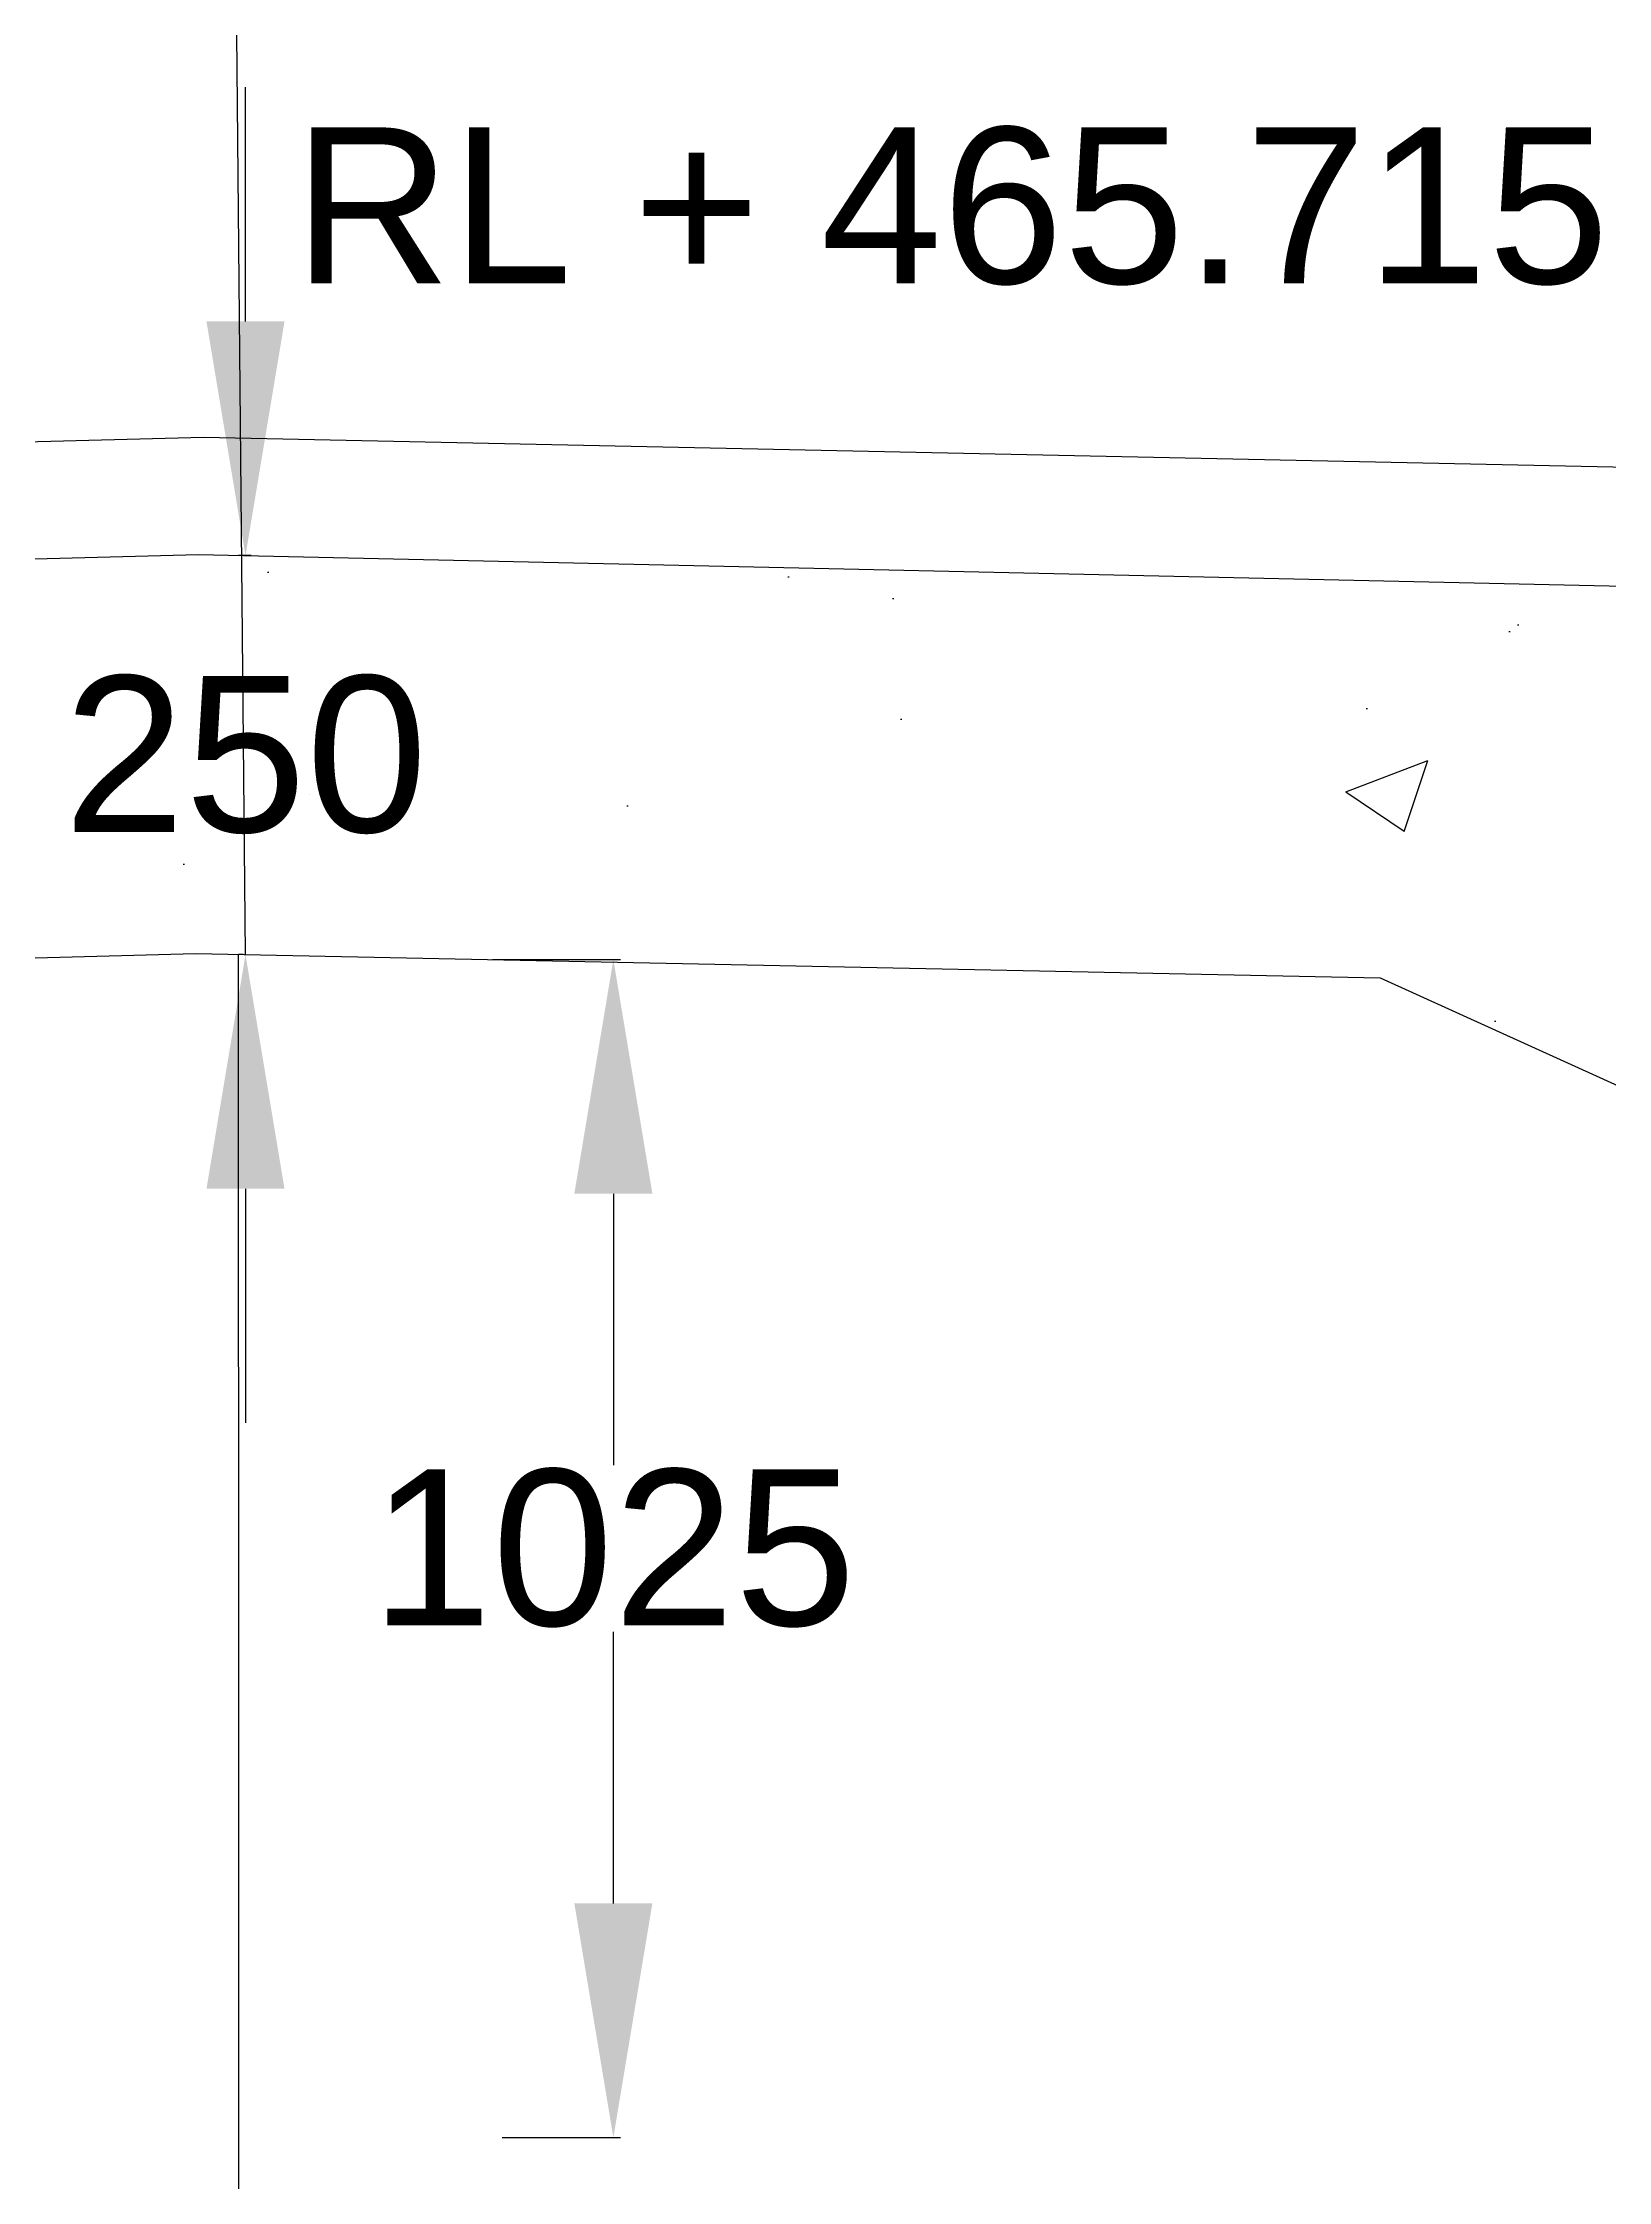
# Model space of a CAD drawing. Header units: inches. Extents: x 5487 to 6893, y 11 to 1027.
# Drawn here: x 5656.5 to 5696.6, y 411.7 to 466.5 of the extents above; entities that cross this region are included whole.
import ezdxf

# ---------------------------------------------------------------- set-up
doc = ezdxf.new("R2010")
doc.units = ezdxf.units.IN
doc.header["$MEASUREMENT"] = 0
doc.layers.add('DIMENSIONS', color=7, linetype='Continuous')
doc.layers.add('TEXT', color=1, linetype='Continuous')
doc.styles.get("Standard").update_dxf_attribs({"font": 'arial.ttf', "height": 4})
doc.dimstyles.get("Standard").update_dxf_attribs({"dimtxt": 0.18, "dimasz": 6, "dimexe": 0.18, "dimexo": 0.0625, "dimgap": 0.09, "dimtad": 0, "dimtih": 1, "dimtoh": 1, "dimdec": 4, "dimzin": 0, "dimdsep": 46, "dimtxsty": 'Standard', "dimcen": 0.09, "dimadec": 0, "dimazin": 0, "dimtfac": 1, "dimtdec": 4, "dimtofl": 0, "dimtmove": 0, "dimatfit": 3, "dimfxl": 1, "dimtolj": 1, "dimtzin": 0, "dimarcsym": 0})

# ---------------------------------------------------------------- blocks, each defined once
blk = doc.blocks.new('*D60')
at = {"layer": 'Defpoints', "color": 0, "transparency": 16777216}
for p in [(5661.896, 453.318), (5661.685, 443.096), (5661.685, 443.096)]:
    blk.add_point(p, dxfattribs=at)
at = {"layer": 'DIMENSIONS', "color": 0, "lineweight": -2, "transparency": 16777216}
for p, q in [((5661.685, 459.318), (5661.685, 465.318)), ((5661.833, 453.318), (5661.505, 453.318)), ((5661.623, 443.096), (5661.505, 443.096)), ((5661.685, 437.096), (5661.685, 431.096))]:
    blk.add_line(p, q, dxfattribs=at)
at = {"layer": 'DIMENSIONS', "color": 0, "transparency": 16777216}
for points in [[(5660.685, 459.318), (5662.685, 459.318), (5661.685, 453.318)], [(5660.685, 437.096), (5662.685, 437.096), (5661.685, 443.096)]]:
    blk.add_solid(points, dxfattribs=at)
at = {"layer": 'DIMENSIONS', "color": 0, "transparency": 16777216, "insert": (5661.685, 448.207), "char_height": 4, "attachment_point": 5}
blk.add_mtext('\\A1;250', dxfattribs=at)
blk = doc.blocks.new('*D65')
at = {"layer": 'Defpoints', "color": 0, "transparency": 16777216}
for p in [(5667.955, 442.967), (5668.195, 412.785), (5671.111, 412.785)]:
    blk.add_point(p, dxfattribs=at)
at = {"layer": 'DIMENSIONS', "color": 0, "lineweight": -2, "transparency": 16777216}
for p, q in [((5668.017, 442.967), (5671.291, 442.967)), ((5671.111, 436.967), (5671.111, 430.008)), ((5671.111, 418.785), (5671.111, 425.744)), ((5668.258, 412.785), (5671.291, 412.785))]:
    blk.add_line(p, q, dxfattribs=at)
at = {"layer": 'DIMENSIONS', "color": 0, "transparency": 16777216}
for points in [[(5670.111, 436.967), (5672.111, 436.967), (5671.111, 442.967)], [(5670.111, 418.785), (5672.111, 418.785), (5671.111, 412.785)]]:
    blk.add_solid(points, dxfattribs=at)
at = {"layer": 'DIMENSIONS', "color": 0, "transparency": 16777216, "insert": (5671.111, 427.876), "char_height": 4, "attachment_point": 5}
blk.add_mtext('\\A1;1025', dxfattribs=at)

msp = doc.modelspace()

# ---------------------------------------------------------------- hatches: boundary and pattern name
h = msp.add_hatch()
h.set_pattern_fill('AR-CONC', color=0, scale=3, style=0)
h.set_pattern_definition([(50, (-567.487, -460.827), (21.517805, -1.882564), [2.25, -24.75]), (355, (-567.487, -460.827), (-4.16254, 22.565764), [1.8, -19.8]), (100.4514, (-565.694, -460.984), (17.35528, 20.683186), [1.912206, -21.03426]), (46.1842, (-567.487, -454.827), (32.01723, -4.96557), [3.375, -37.125]), (96.6356, (-564.82, -455.24), (28.03988, 29.22354), [2.86831, -31.55139]), (351.1842, (-567.487, -454.827), (28.03986, 29.22356), [2.7, -29.7]), (21, (-564.487, -456.327), (17.90721, -12.078567), [2.25, -24.75]), (326, (-564.487, -456.327), (7.29946, 21.7545), [1.8, -19.8]), (71.4514, (-562.995, -457.333), (25.20668, 9.675915), [1.912206, -21.03426]), (37.5, (-567.4874, -460.827), (0.364796, 9.986816), [0, -19.56, 0, -20.1, 0, -19.875]), (7.5, (-567.487, -460.827), (7.892086, 11.832351), [0, -11.46, 0, -19.11, 0, -7.575]), (327.5, (-574.177, -460.827), (16.014673, -0.676646), [0, -7.5, 0, -23.4, 0, -31.05]), (317.5, (-577.177, -460.827), (17.495585, 3.00315), [0, -9.75, 0, -15.54, 0, -22.05])])
h.paths.add_polyline_path([(5717.18466, 435.68863), (5765.68456, 447.77301), (5765.68456, 462.75917), (5746.22598, 462.75917), (5746.22598, 451.43746), (5711.08098, 452.22101), (5711.08098, 392.63529), (5717.18466, 392.63529)])
h.paths.add_polyline_path([(5711.08098, 452.22101), (5660.48111, 453.34912), (5610.43338, 452.02518), (5610.43338, 392.80297), (5616.36191, 392.80297), (5616.36191, 434.86112), (5630.04906, 442.30314), (5660.39986, 443.12219), (5690.75473, 442.49743), (5705.0639, 436.00692), (5705.0639, 392.63529), (5711.08098, 392.63529)])
h.paths.add_polyline_path([(5610.43338, 452.02518), (5575.75156, 451.10771), (5575.75156, 462.62988), (5556.5, 462.62988), (5556.5, 447.5), (5604.75937, 435.72009), (5604.75937, 392.80297), (5610.43338, 392.80297)])

# ---------------------------------------------------------------- linework, layer by layer
at = {"color": 0}
for points in [[(5604.75937, 392.80297), (5604.75937, 435.72009), (5556.5, 447.5), (5556.5, 462.62988), (5575.75156, 462.62988), (5575.75156, 451.10771), (5660.48111, 453.34912), (5746.22598, 451.43746), (5746.22598, 462.75917), (5765.68456, 462.75917), (5765.68456, 447.77301), (5717.18466, 435.68863), (5717.18466, 392.80542)], [(5575.75156, 454.1345), (5660.60786, 456.35454), (5746.22598, 454.54905)], [(5616.36191, 392.80297), (5616.36191, 434.86112), (5630.04906, 442.30314), (5660.39986, 443.12219), (5690.75473, 442.49743), (5705.0639, 436.00692), (5705.0639, 392.80542)]]:
    msp.add_lwpolyline(points, dxfattribs=at)
at = {"layer": 'DIMENSIONS', "color": 0}
for points in [[(5661.68543, 443.09573), (5661.1625, 498.44909)], [(5661.60186, 210.61462), (5661.50543, 443.09573)]]:
    msp.add_lwpolyline(points, dxfattribs=at)

# ---------------------------------------------------------------- texts
at = {"layer": 'TEXT', "color": 0}
msp.add_text('RL + 465.715', height=4, dxfattribs=at).set_placement((5662.91583, 460.28916))

# ---------------------------------------------------------------- dimensions: what is measured, and where the dimension line sits
at = {"layer": 'DIMENSIONS', "color": 0}
for base, p1, p2, text, picture, middle in [((5661.68543, 443.09573), (5661.89582, 453.31758), (5661.68543, 443.09573), '250', '*D60', (5661.68543, 448.20665)), ((5671.11076, 412.78544), (5667.95495, 442.96669), (5668.19518, 412.78544), '1025', '*D65', (5671.11076, 427.87607))]:
    dim = msp.add_linear_dim(base=base, p1=p1, p2=p2, angle=90, text=text, dimstyle='Standard', dxfattribs=at)
    dim.commit()
    dim.dimension.update_dxf_attribs({"geometry": picture, "text_midpoint": middle})

doc.saveas('drawing.dxf')
